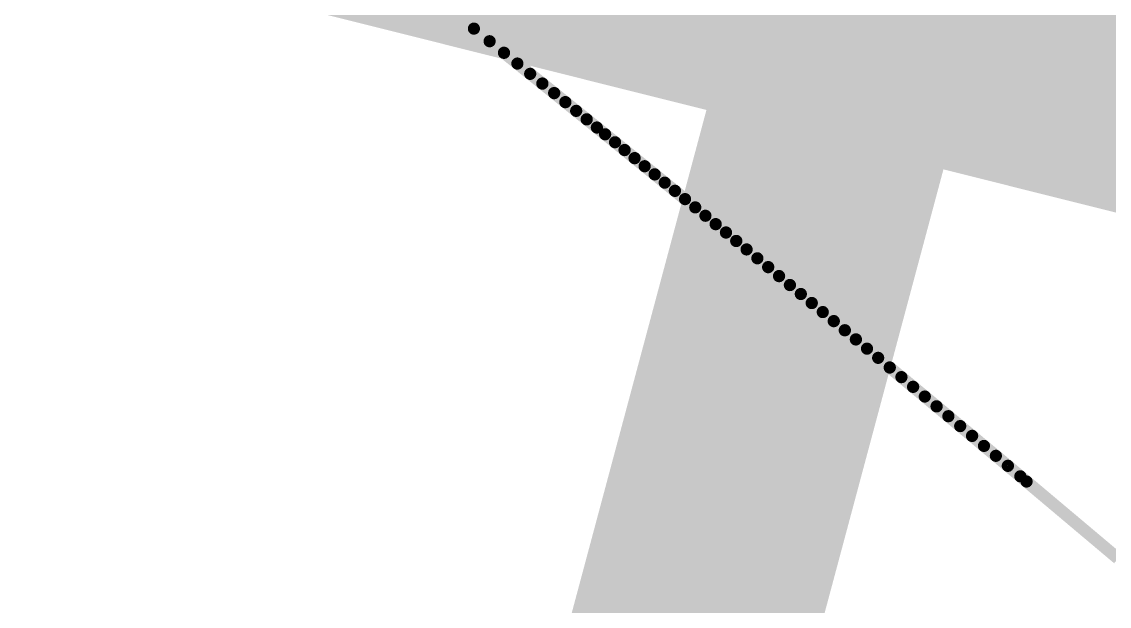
# Model space of a CAD drawing. Header units: inches. Extents: x -7 to 348, y -14 to 159.
# Drawn here: x 38.822 to 39.953, y 33.332 to 33.94 of the extents above; entities that cross this region are included whole.
import ezdxf

# ---------------------------------------------------------------- set-up
doc = ezdxf.new("R2010")
doc.units = ezdxf.units.IN
for name, color, linetype in [('Dimension', 6, 'Continuous'), ('Fabrication', 76, 'Continuous'), ('Mechanical 4', 56, 'Continuous'), ('Top Layer', 1, 'Continuous'), ('Top Overlay', 2, 'Continuous')]:
    doc.layers.add(name, color=color, linetype=linetype)

msp = doc.modelspace()

# ---------------------------------------------------------------- linework, layer by layer
at = {"layer": 'Dimension', "const_width": 0.254}
msp.add_lwpolyline([(29.1631, -5.3474), (42.3628, 43.9148)], dxfattribs=at)
for points in [[(58.31, 19.467, 1), (13.31, 19.467, 1)], [(54.5603, 19.4669, 1), (17.0603, 19.4669, 1)]]:
    msp.add_lwpolyline(points, format="xyb", close=True, dxfattribs=at)
at = {"layer": 'Fabrication', "const_width": 0.0127}
for points in [[(21.8463, 25.0261, -0.366777), (38.9247, 34.2228)], [(21.8463, 25.0261, -0.366777), (38.9247, 34.2228)], [(21.8463, 25.0261, -0.366777), (38.9247, 34.2228)], [(21.8463, 25.0261, -0.366777), (38.9247, 34.2228)], [(22.3945, 23.55, -0.436929), (40.8304, 32.6188)], [(22.3945, 23.55, -0.436929), (40.8304, 32.6188)]]:
    msp.add_lwpolyline(points, format="xyb", dxfattribs=at)
for points in [[(39.2743, 33.9471), (39.2922, 33.9328)], [(39.2743, 33.9471), (39.2922, 33.9328)], [(39.2922, 33.9328), (39.3085, 33.9197)], [(39.2922, 33.9328), (39.3085, 33.9197)], [(39.3085, 33.9197), (39.3235, 33.9077)], [(39.3085, 33.9197), (39.3235, 33.9077)], [(39.3235, 33.9077), (39.3375, 33.8965)], [(39.3235, 33.9077), (39.3375, 33.8965)], [(39.3375, 33.8965), (39.3508, 33.8858)], [(39.3375, 33.8965), (39.3508, 33.8858)], [(39.3508, 33.8858), (39.3634, 33.8757)], [(39.3508, 33.8858), (39.3634, 33.8757)], [(39.3634, 33.8757), (39.3757, 33.8658)], [(39.3634, 33.8757), (39.3757, 33.8658)], [(39.3757, 33.8658), (39.3873, 33.8564)], [(39.3757, 33.8658), (39.3873, 33.8564)], [(39.3873, 33.8564), (39.3986, 33.8473)], [(39.3873, 33.8564), (39.3986, 33.8473)], [(39.3986, 33.8473), (39.4095, 33.8385)], [(39.3986, 33.8473), (39.4095, 33.8385)], [(39.4095, 33.8385), (39.4201, 33.83)], [(39.4095, 33.8385), (39.4201, 33.83)], [(39.4201, 33.83), (39.4286, 33.823)], [(39.4201, 33.83), (39.4286, 33.823)], [(39.4286, 33.823), (39.439, 33.8147)], [(39.4286, 33.823), (39.439, 33.8147)], [(39.439, 33.8147), (39.4489, 33.8066)], [(39.439, 33.8147), (39.4489, 33.8066)], [(39.4489, 33.8066), (39.4593, 33.7982)], [(39.4489, 33.8066), (39.4593, 33.7982)], [(39.4593, 33.7982), (39.4697, 33.7898)], [(39.4593, 33.7982), (39.4697, 33.7898)], [(39.4697, 33.7898), (39.4802, 33.7813)], [(39.4697, 33.7898), (39.4802, 33.7813)], [(39.4802, 33.7813), (39.4907, 33.7727)], [(39.4802, 33.7813), (39.4907, 33.7727)], [(39.4907, 33.7727), (39.5012, 33.7642)], [(39.4907, 33.7727), (39.5012, 33.7642)], [(39.5012, 33.7642), (39.5117, 33.7556)], [(39.5012, 33.7642), (39.5117, 33.7556)], [(39.5117, 33.7556), (39.5223, 33.747)], [(39.5117, 33.7556), (39.5223, 33.747)], [(39.5223, 33.747), (39.533, 33.7383)], [(39.5223, 33.747), (39.533, 33.7383)], [(39.533, 33.7383), (39.5436, 33.7296)], [(39.533, 33.7383), (39.5436, 33.7296)], [(39.5436, 33.7296), (39.5543, 33.7209)], [(39.5436, 33.7296), (39.5543, 33.7209)], [(39.5543, 33.7209), (39.565, 33.7121)], [(39.5543, 33.7209), (39.565, 33.7121)], [(39.565, 33.7121), (39.5757, 33.7033)], [(39.565, 33.7121), (39.5757, 33.7033)], [(39.5757, 33.7033), (39.587, 33.6941)], [(39.5757, 33.7033), (39.587, 33.6941)], [(39.587, 33.6941), (39.5982, 33.6849)], [(39.587, 33.6941), (39.5982, 33.6849)], [(39.5982, 33.6849), (39.6095, 33.6756)], [(39.5982, 33.6849), (39.6095, 33.6756)], [(39.6095, 33.6756), (39.6208, 33.6663)], [(39.6095, 33.6756), (39.6208, 33.6663)], [(39.6208, 33.6663), (39.6321, 33.657)], [(39.6208, 33.6663), (39.6321, 33.657)], [(39.6321, 33.657), (39.6435, 33.6476)], [(39.6321, 33.657), (39.6435, 33.6476)], [(39.6435, 33.6476), (39.6549, 33.6382)], [(39.6435, 33.6476), (39.6549, 33.6382)], [(39.6549, 33.6382), (39.6664, 33.6288)], [(39.6549, 33.6382), (39.6664, 33.6288)], [(39.6664, 33.6288), (39.6779, 33.6193)], [(39.6664, 33.6288), (39.6779, 33.6193)], [(39.6779, 33.6193), (39.6894, 33.6098)], [(39.6779, 33.6193), (39.6894, 33.6098)], [(39.6894, 33.6098), (39.701, 33.6002)], [(39.6894, 33.6098), (39.701, 33.6002)], [(39.701, 33.6002), (39.7125, 33.5906)], [(39.701, 33.6002), (39.7125, 33.5906)], [(39.7125, 33.5906), (39.7246, 33.5806)], [(39.7125, 33.5906), (39.7246, 33.5806)], [(39.7246, 33.5806), (39.7367, 33.5706)], [(39.7246, 33.5806), (39.7367, 33.5706)], [(39.7367, 33.5706), (39.7489, 33.5605)], [(39.7367, 33.5706), (39.7489, 33.5605)], [(39.7489, 33.5605), (39.7611, 33.5504)], [(39.7489, 33.5605), (39.7611, 33.5504)], [(39.7611, 33.5504), (39.7733, 33.5402)], [(39.7611, 33.5504), (39.7733, 33.5402)], [(39.7733, 33.5402), (39.7855, 33.53)], [(39.7733, 33.5402), (39.7855, 33.53)], [(39.7855, 33.53), (39.7978, 33.5197)], [(39.7855, 33.53), (39.7978, 33.5197)], [(39.7978, 33.5197), (39.8102, 33.5095)], [(39.7978, 33.5197), (39.8102, 33.5095)], [(39.8102, 33.5095), (39.8225, 33.4991)], [(39.8102, 33.5095), (39.8225, 33.4991)], [(39.8225, 33.4991), (39.835, 33.4888)], [(39.8225, 33.4991), (39.835, 33.4888)], [(39.835, 33.4888), (39.8474, 33.4784)], [(39.835, 33.4888), (39.8474, 33.4784)], [(39.8474, 33.4784), (39.8604, 33.4675)], [(39.8474, 33.4784), (39.8604, 33.4675)], [(39.8604, 33.4675), (39.8668, 33.4621)], [(39.8604, 33.4675), (39.8668, 33.4621)], [(39.8668, 33.4621), (39.962, 33.382)], [(39.8668, 33.4621), (39.962, 33.382)]]:
    msp.add_lwpolyline(points, dxfattribs=at)
at = {"layer": 'Fabrication', "const_width": 0.00635}
for points in [[(39.2891, 33.9328, 1), (39.2954, 33.9328, 1)], [(39.2891, 33.9328, 1), (39.2954, 33.9328, 1)], [(39.2891, 33.9328, 1), (39.2954, 33.9328, 1)], [(39.2891, 33.9328, 1), (39.2954, 33.9328, 1)], [(39.3054, 33.9197, 1), (39.3117, 33.9197, 1)], [(39.3054, 33.9197, 1), (39.3117, 33.9197, 1)], [(39.3054, 33.9197, 1), (39.3117, 33.9197, 1)], [(39.3054, 33.9197, 1), (39.3117, 33.9197, 1)], [(39.3203, 33.9077, 1), (39.3267, 33.9077, 1)], [(39.3203, 33.9077, 1), (39.3267, 33.9077, 1)], [(39.3203, 33.9077, 1), (39.3267, 33.9077, 1)], [(39.3203, 33.9077, 1), (39.3267, 33.9077, 1)], [(39.3343, 33.8965, 1), (39.3406, 33.8965, 1)], [(39.3343, 33.8965, 1), (39.3406, 33.8965, 1)], [(39.3343, 33.8965, 1), (39.3406, 33.8965, 1)], [(39.3343, 33.8965, 1), (39.3406, 33.8965, 1)], [(39.3476, 33.8858, 1), (39.3539, 33.8858, 1)], [(39.3476, 33.8858, 1), (39.3539, 33.8858, 1)], [(39.3476, 33.8858, 1), (39.3539, 33.8858, 1)], [(39.3476, 33.8858, 1), (39.3539, 33.8858, 1)], [(39.3602, 33.8757, 1), (39.3666, 33.8757, 1)], [(39.3602, 33.8757, 1), (39.3666, 33.8757, 1)], [(39.3602, 33.8757, 1), (39.3666, 33.8757, 1)], [(39.3602, 33.8757, 1), (39.3666, 33.8757, 1)], [(39.3725, 33.8658, 1), (39.3789, 33.8658, 1)], [(39.3725, 33.8658, 1), (39.3789, 33.8658, 1)], [(39.3725, 33.8658, 1), (39.3789, 33.8658, 1)], [(39.3725, 33.8658, 1), (39.3789, 33.8658, 1)], [(39.3841, 33.8564, 1), (39.3905, 33.8564, 1)], [(39.3841, 33.8564, 1), (39.3905, 33.8564, 1)], [(39.3841, 33.8564, 1), (39.3905, 33.8564, 1)], [(39.3841, 33.8564, 1), (39.3905, 33.8564, 1)], [(39.3954, 33.8473, 1), (39.4017, 33.8473, 1)], [(39.3954, 33.8473, 1), (39.4017, 33.8473, 1)], [(39.3954, 33.8473, 1), (39.4017, 33.8473, 1)], [(39.3954, 33.8473, 1), (39.4017, 33.8473, 1)], [(39.4063, 33.8385, 1), (39.4127, 33.8385, 1)], [(39.4063, 33.8385, 1), (39.4127, 33.8385, 1)], [(39.4063, 33.8385, 1), (39.4127, 33.8385, 1)], [(39.4063, 33.8385, 1), (39.4127, 33.8385, 1)], [(39.4169, 33.83, 1), (39.4232, 33.83, 1)], [(39.4169, 33.83, 1), (39.4232, 33.83, 1)], [(39.4169, 33.83, 1), (39.4232, 33.83, 1)], [(39.4169, 33.83, 1), (39.4232, 33.83, 1)], [(39.4255, 33.823, 1), (39.4318, 33.823, 1)], [(39.4255, 33.823, 1), (39.4318, 33.823, 1)], [(39.4255, 33.823, 1), (39.4318, 33.823, 1)], [(39.4255, 33.823, 1), (39.4318, 33.823, 1)], [(39.4358, 33.8147, 1), (39.4421, 33.8147, 1)], [(39.4358, 33.8147, 1), (39.4421, 33.8147, 1)], [(39.4358, 33.8147, 1), (39.4421, 33.8147, 1)], [(39.4358, 33.8147, 1), (39.4421, 33.8147, 1)], [(39.4457, 33.8066, 1), (39.4521, 33.8066, 1)], [(39.4457, 33.8066, 1), (39.4521, 33.8066, 1)], [(39.4457, 33.8066, 1), (39.4521, 33.8066, 1)], [(39.4457, 33.8066, 1), (39.4521, 33.8066, 1)], [(39.4561, 33.7982, 1), (39.4625, 33.7982, 1)], [(39.4561, 33.7982, 1), (39.4625, 33.7982, 1)], [(39.4561, 33.7982, 1), (39.4625, 33.7982, 1)], [(39.4561, 33.7982, 1), (39.4625, 33.7982, 1)], [(39.4666, 33.7898, 1), (39.4729, 33.7898, 1)], [(39.4666, 33.7898, 1), (39.4729, 33.7898, 1)], [(39.4666, 33.7898, 1), (39.4729, 33.7898, 1)], [(39.4666, 33.7898, 1), (39.4729, 33.7898, 1)], [(39.477, 33.7813, 1), (39.4834, 33.7813, 1)], [(39.477, 33.7813, 1), (39.4834, 33.7813, 1)], [(39.477, 33.7813, 1), (39.4834, 33.7813, 1)], [(39.477, 33.7813, 1), (39.4834, 33.7813, 1)], [(39.4875, 33.7727, 1), (39.4938, 33.7727, 1)], [(39.4875, 33.7727, 1), (39.4938, 33.7727, 1)], [(39.4875, 33.7727, 1), (39.4938, 33.7727, 1)], [(39.4875, 33.7727, 1), (39.4938, 33.7727, 1)], [(39.498, 33.7642, 1), (39.5044, 33.7642, 1)], [(39.498, 33.7642, 1), (39.5044, 33.7642, 1)], [(39.498, 33.7642, 1), (39.5044, 33.7642, 1)], [(39.498, 33.7642, 1), (39.5044, 33.7642, 1)], [(39.5086, 33.7556, 1), (39.5149, 33.7556, 1)], [(39.5086, 33.7556, 1), (39.5149, 33.7556, 1)], [(39.5086, 33.7556, 1), (39.5149, 33.7556, 1)], [(39.5086, 33.7556, 1), (39.5149, 33.7556, 1)], [(39.5192, 33.747, 1), (39.5255, 33.747, 1)], [(39.5192, 33.747, 1), (39.5255, 33.747, 1)], [(39.5192, 33.747, 1), (39.5255, 33.747, 1)], [(39.5192, 33.747, 1), (39.5255, 33.747, 1)], [(39.5298, 33.7383, 1), (39.5361, 33.7383, 1)], [(39.5298, 33.7383, 1), (39.5361, 33.7383, 1)], [(39.5298, 33.7383, 1), (39.5361, 33.7383, 1)], [(39.5298, 33.7383, 1), (39.5361, 33.7383, 1)], [(39.5404, 33.7296, 1), (39.5468, 33.7296, 1)], [(39.5404, 33.7296, 1), (39.5468, 33.7296, 1)], [(39.5404, 33.7296, 1), (39.5468, 33.7296, 1)], [(39.5404, 33.7296, 1), (39.5468, 33.7296, 1)], [(39.5511, 33.7209, 1), (39.5575, 33.7209, 1)], [(39.5511, 33.7209, 1), (39.5575, 33.7209, 1)], [(39.5511, 33.7209, 1), (39.5575, 33.7209, 1)], [(39.5511, 33.7209, 1), (39.5575, 33.7209, 1)], [(39.5618, 33.7121, 1), (39.5682, 33.7121, 1)], [(39.5618, 33.7121, 1), (39.5682, 33.7121, 1)], [(39.5618, 33.7121, 1), (39.5682, 33.7121, 1)], [(39.5618, 33.7121, 1), (39.5682, 33.7121, 1)], [(39.5726, 33.7033, 1), (39.5789, 33.7033, 1)], [(39.5726, 33.7033, 1), (39.5789, 33.7033, 1)], [(39.5726, 33.7033, 1), (39.5789, 33.7033, 1)], [(39.5726, 33.7033, 1), (39.5789, 33.7033, 1)], [(39.5838, 33.6941, 1), (39.5901, 33.6941, 1)], [(39.5838, 33.6941, 1), (39.5901, 33.6941, 1)], [(39.5838, 33.6941, 1), (39.5901, 33.6941, 1)], [(39.5838, 33.6941, 1), (39.5901, 33.6941, 1)], [(39.595, 33.6849, 1), (39.6014, 33.6849, 1)], [(39.595, 33.6849, 1), (39.6014, 33.6849, 1)], [(39.595, 33.6849, 1), (39.6014, 33.6849, 1)], [(39.595, 33.6849, 1), (39.6014, 33.6849, 1)], [(39.6063, 33.6756, 1), (39.6127, 33.6756, 1)], [(39.6063, 33.6756, 1), (39.6127, 33.6756, 1)], [(39.6063, 33.6756, 1), (39.6127, 33.6756, 1)], [(39.6063, 33.6756, 1), (39.6127, 33.6756, 1)], [(39.6176, 33.6663, 1), (39.624, 33.6663, 1)], [(39.6176, 33.6663, 1), (39.624, 33.6663, 1)], [(39.6176, 33.6663, 1), (39.624, 33.6663, 1)], [(39.6176, 33.6663, 1), (39.624, 33.6663, 1)], [(39.629, 33.657, 1), (39.6353, 33.657, 1)], [(39.629, 33.657, 1), (39.6353, 33.657, 1)], [(39.629, 33.657, 1), (39.6353, 33.657, 1)], [(39.629, 33.657, 1), (39.6353, 33.657, 1)], [(39.6403, 33.6476, 1), (39.6467, 33.6476, 1)], [(39.6403, 33.6476, 1), (39.6467, 33.6476, 1)], [(39.6403, 33.6476, 1), (39.6467, 33.6476, 1)], [(39.6403, 33.6476, 1), (39.6467, 33.6476, 1)], [(39.6518, 33.6382, 1), (39.6581, 33.6382, 1)], [(39.6518, 33.6382, 1), (39.6581, 33.6382, 1)], [(39.6518, 33.6382, 1), (39.6581, 33.6382, 1)], [(39.6518, 33.6382, 1), (39.6581, 33.6382, 1)], [(39.6632, 33.6288, 1), (39.6696, 33.6288, 1)], [(39.6632, 33.6288, 1), (39.6696, 33.6288, 1)], [(39.6632, 33.6288, 1), (39.6696, 33.6288, 1)], [(39.6632, 33.6288, 1), (39.6696, 33.6288, 1)], [(39.6747, 33.6193, 1), (39.6811, 33.6193, 1)], [(39.6747, 33.6193, 1), (39.6811, 33.6193, 1)], [(39.6747, 33.6193, 1), (39.6811, 33.6193, 1)], [(39.6747, 33.6193, 1), (39.6811, 33.6193, 1)], [(39.6862, 33.6098, 1), (39.6926, 33.6098, 1)], [(39.6862, 33.6098, 1), (39.6926, 33.6098, 1)], [(39.6862, 33.6098, 1), (39.6926, 33.6098, 1)], [(39.6862, 33.6098, 1), (39.6926, 33.6098, 1)], [(39.6978, 33.6002, 1), (39.7041, 33.6002, 1)], [(39.6978, 33.6002, 1), (39.7041, 33.6002, 1)], [(39.6978, 33.6002, 1), (39.7041, 33.6002, 1)], [(39.6978, 33.6002, 1), (39.7041, 33.6002, 1)], [(39.7094, 33.5906, 1), (39.7157, 33.5906, 1)], [(39.7094, 33.5906, 1), (39.7157, 33.5906, 1)], [(39.7094, 33.5906, 1), (39.7157, 33.5906, 1)], [(39.7094, 33.5906, 1), (39.7157, 33.5906, 1)], [(39.7214, 33.5806, 1), (39.7278, 33.5806, 1)], [(39.7214, 33.5806, 1), (39.7278, 33.5806, 1)], [(39.7214, 33.5806, 1), (39.7278, 33.5806, 1)], [(39.7214, 33.5806, 1), (39.7278, 33.5806, 1)], [(39.7336, 33.5706, 1), (39.7399, 33.5706, 1)], [(39.7336, 33.5706, 1), (39.7399, 33.5706, 1)], [(39.7336, 33.5706, 1), (39.7399, 33.5706, 1)], [(39.7336, 33.5706, 1), (39.7399, 33.5706, 1)], [(39.7457, 33.5605, 1), (39.7521, 33.5605, 1)], [(39.7457, 33.5605, 1), (39.7521, 33.5605, 1)], [(39.7457, 33.5605, 1), (39.7521, 33.5605, 1)], [(39.7457, 33.5605, 1), (39.7521, 33.5605, 1)], [(39.7579, 33.5504, 1), (39.7642, 33.5504, 1)], [(39.7579, 33.5504, 1), (39.7642, 33.5504, 1)], [(39.7579, 33.5504, 1), (39.7642, 33.5504, 1)], [(39.7579, 33.5504, 1), (39.7642, 33.5504, 1)], [(39.7701, 33.5402, 1), (39.7765, 33.5402, 1)], [(39.7701, 33.5402, 1), (39.7765, 33.5402, 1)], [(39.7701, 33.5402, 1), (39.7765, 33.5402, 1)], [(39.7701, 33.5402, 1), (39.7765, 33.5402, 1)], [(39.7824, 33.53, 1), (39.7887, 33.53, 1)], [(39.7824, 33.53, 1), (39.7887, 33.53, 1)], [(39.7824, 33.53, 1), (39.7887, 33.53, 1)], [(39.7824, 33.53, 1), (39.7887, 33.53, 1)], [(39.7947, 33.5197, 1), (39.801, 33.5197, 1)], [(39.7947, 33.5197, 1), (39.801, 33.5197, 1)], [(39.7947, 33.5197, 1), (39.801, 33.5197, 1)], [(39.7947, 33.5197, 1), (39.801, 33.5197, 1)], [(39.807, 33.5095, 1), (39.8134, 33.5095, 1)], [(39.807, 33.5095, 1), (39.8134, 33.5095, 1)], [(39.807, 33.5095, 1), (39.8134, 33.5095, 1)], [(39.807, 33.5095, 1), (39.8134, 33.5095, 1)], [(39.8194, 33.4991, 1), (39.8257, 33.4991, 1)], [(39.8194, 33.4991, 1), (39.8257, 33.4991, 1)], [(39.8194, 33.4991, 1), (39.8257, 33.4991, 1)], [(39.8194, 33.4991, 1), (39.8257, 33.4991, 1)], [(39.8318, 33.4888, 1), (39.8381, 33.4888, 1)], [(39.8318, 33.4888, 1), (39.8381, 33.4888, 1)], [(39.8318, 33.4888, 1), (39.8381, 33.4888, 1)], [(39.8318, 33.4888, 1), (39.8381, 33.4888, 1)], [(39.8442, 33.4784, 1), (39.8506, 33.4784, 1)], [(39.8442, 33.4784, 1), (39.8506, 33.4784, 1)], [(39.8442, 33.4784, 1), (39.8506, 33.4784, 1)], [(39.8442, 33.4784, 1), (39.8506, 33.4784, 1)], [(39.8572, 33.4675, 1), (39.8635, 33.4675, 1)], [(39.8572, 33.4675, 1), (39.8635, 33.4675, 1)], [(39.8572, 33.4675, 1), (39.8635, 33.4675, 1)], [(39.8572, 33.4675, 1), (39.8635, 33.4675, 1)], [(39.8637, 33.4621, 1), (39.87, 33.4621, 1)], [(39.8637, 33.4621, 1), (39.87, 33.4621, 1)], [(39.8637, 33.4621, 1), (39.87, 33.4621, 1)], [(39.8637, 33.4621, 1), (39.87, 33.4621, 1)]]:
    msp.add_lwpolyline(points, format="xyb", close=True, dxfattribs=at)
at = {"layer": 'Mechanical 4', "const_width": 0.0127}
for points in [[(50.811, 19.55, 1), (20.811, 19.55, 1)], [(50.811, 19.55, 1), (20.811, 19.55, 1)], [(50.811, 19.55, 1), (20.811, 19.55, 1)], [(50.811, 19.55, 1), (20.811, 19.55, 1)], [(50.8248, 19.5385, 1), (20.8248, 19.5385, 1)], [(50.8248, 19.5385, 1), (20.8248, 19.5385, 1)], [(50.8248, 19.5385, 1), (20.8248, 19.5385, 1)], [(50.8248, 19.5385, 1), (20.8248, 19.5385, 1)]]:
    msp.add_lwpolyline(points, format="xyb", close=True, dxfattribs=at)
at = {"layer": 'Top Layer', "const_width": 2.032}
msp.add_lwpolyline([(23.9597, 38.6755, -0.53877), (58.0622, 22.8854)], format="xyb", dxfattribs=at)
at = {"layer": 'Top Overlay', "const_width": 0.254}
msp.add_lwpolyline([(50.8104, 19.4669, 1), (20.8103, 19.4669, 1)], format="xyb", close=True, dxfattribs=at)

doc.saveas('drawing.dxf')
